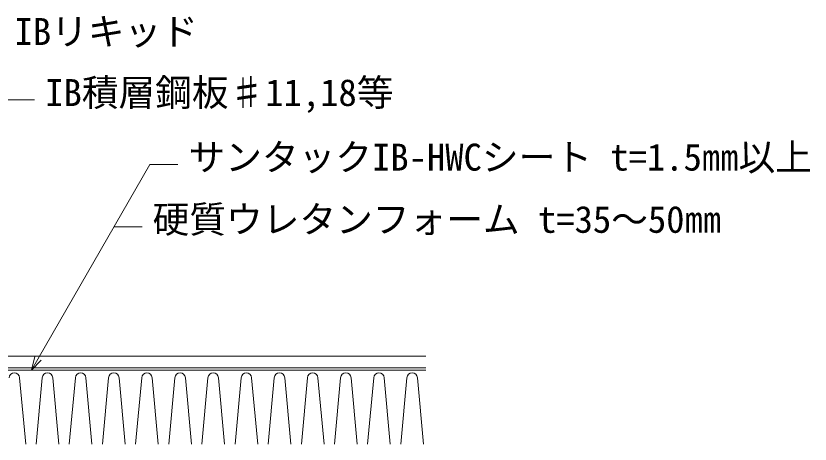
# Model space of a CAD drawing. Units: millimetres, scale not verified. Extents: x -840 to 840, y -594 to 594.
# Drawn here: x 201.9 to 542.5, y -97.9 to 85.6 of the extents above; entities that cross this region are included whole.
import ezdxf
from ezdxf.enums import TextEntityAlignment as Align

# ---------------------------------------------------------------- set-up
doc = ezdxf.new("R2010")
doc.units = ezdxf.units.MM
doc.header["$LTSCALE"] = 2
for name, color, linetype, lineweight in [('0-1_断熱材', 4, 'Continuous', 9), ('0-4_寸法線', 7, 'Continuous', 9), ('0-6_タイトル文字', 5, 'Continuous', 9), ('0-7_基準線(IBｼｰﾄ)', 4, 'Continuous', 9)]:
    doc.layers.add(name, color=color, linetype=linetype, lineweight=lineweight)
doc.styles.add('ＭＳ ゴシック', font='')
doc.styles.get('ＭＳ ゴシック').set_extended_font_data('MS Gothic')

msp = doc.modelspace()

# ---------------------------------------------------------------- linework, layer by layer
at = {"layer": '0-1_断熱材', "color": 7}
msp.add_line((110.36, -66.174), (377.76, -66.174), dxfattribs=at)
at = {"layer": '0-1_断熱材'}
for p, q in [((203.502, -69.439), (206.103, -97.908)), ((213.21, -69.439), (210.609, -97.908)), ((217.717, -69.439), (220.317, -97.908)), ((227.425, -69.439), (224.824, -97.908)), ((231.932, -69.439), (234.532, -97.908)), ((241.639, -69.439), (239.039, -97.908)), ((246.146, -69.439), (248.747, -97.908)), ((255.854, -69.439), (253.254, -97.908)), ((260.361, -69.439), (262.962, -97.908)), ((270.069, -69.439), (267.468, -97.908)), ((274.576, -69.439), (277.176, -97.908)), ((284.284, -69.439), (281.683, -97.908)), ((288.79, -69.439), (291.391, -97.908)), ((298.498, -69.439), (295.898, -97.908)), ((303.005, -69.439), (305.606, -97.908)), ((312.713, -69.439), (310.113, -97.908)), ((317.22, -69.439), (319.82, -97.908)), ((326.928, -69.439), (324.327, -97.908)), ((331.435, -69.439), (334.035, -97.908)), ((341.143, -69.439), (338.542, -97.908)), ((345.649, -69.439), (348.25, -97.908)), ((355.357, -69.439), (352.757, -97.908)), ((359.864, -69.439), (362.465, -97.908)), ((369.572, -69.439), (366.972, -97.908)), ((374.079, -69.439), (376.679, -97.908))]:
    msp.add_line(p, q, dxfattribs=at)
for centre in [(201.249, -69.65), (215.463, -69.65), (229.678, -69.65), (243.893, -69.65), (258.108, -69.65), (272.322, -69.65), (286.537, -69.65), (300.752, -69.65), (314.967, -69.65), (329.181, -69.65), (343.396, -69.65), (357.611, -69.65), (371.825, -69.65)]:
    msp.add_arc(centre, 2.263, 5.35135, 174.64865, dxfattribs=at)
at = {"layer": '0-4_寸法線'}
for p, q in [((197.932, 49.57), (209.932, 49.57)), ((208.539, -66.174), (259.388, 21.899)), ((259.388, 21.899), (271.388, 21.899)), ((243.991, -4.77), (255.991, -4.77))]:
    msp.add_line(p, q, dxfattribs=at)
msp.add_lwpolyline([(212.782, -61.931), (208.539, -66.174), (210.092, -60.378)], dxfattribs=at)
at = {"layer": '0-7_基準線(IBｼｰﾄ)', "color": 7}
for p, q in [((188.143, -60.174), (377.76, -60.174)), ((186.803, -65.174), (377.76, -65.174))]:
    msp.add_line(p, q, dxfattribs=at)

# ---------------------------------------------------------------- texts
at = {"layer": '0-6_タイトル文字', "color": 7, "style": 'ＭＳ ゴシック'}
for s, p in [('IBリキッド', (201.328, 69.681)), ('IB積層鋼板♯11,18等', (214.473, 43.511)), ('サンタックIB-HWCシート t=1.5㎜以上', (275.928, 15.84)), ('硬質ウレタンフォーム t=35～50㎜', (260.531, -10.829))]:
    msp.add_text(s, height=11.54, dxfattribs=at).set_placement(p, align=Align.BOTTOM_LEFT)

doc.saveas('drawing.dxf')
